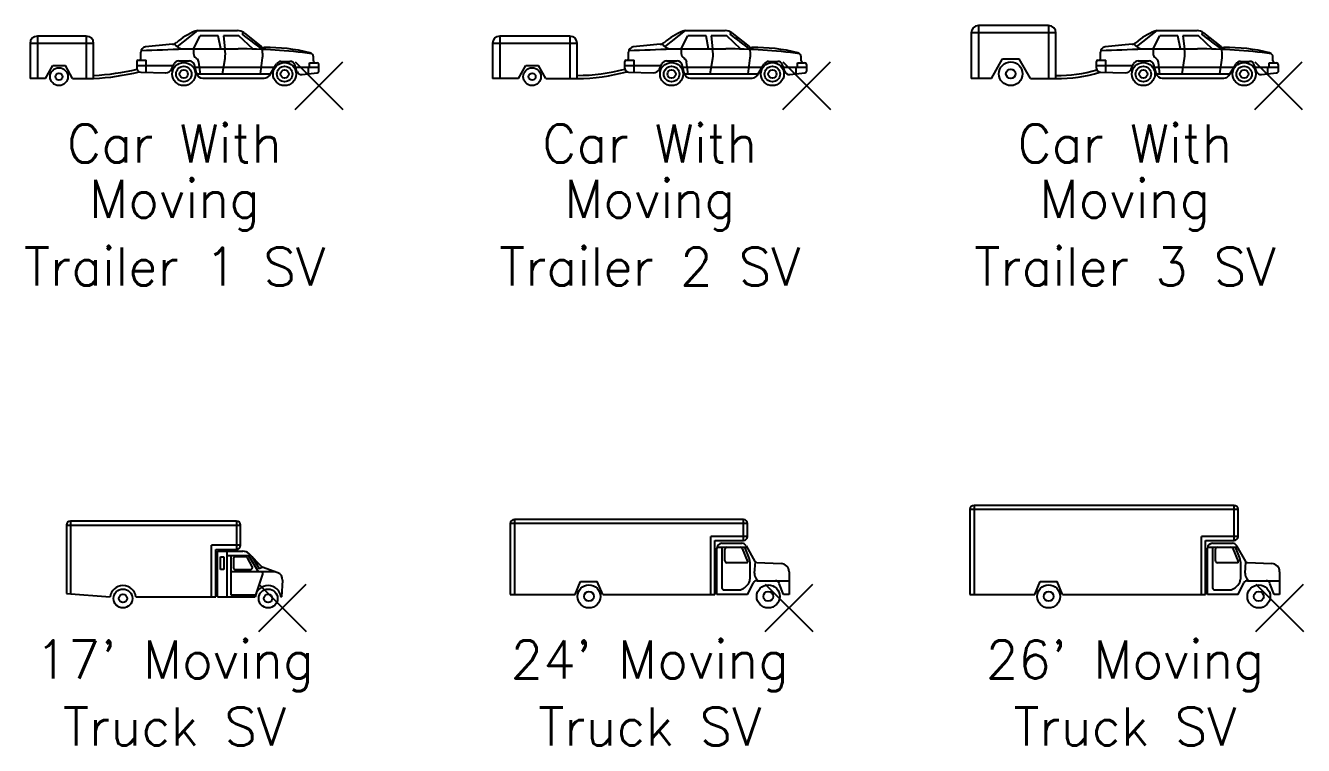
# Model space of a CAD drawing. Header units: inches. Extents: x -184 to 2940, y -1931 to 93.
# Drawn here: x -169 to 1279, y -748 to 68 of the extents above; entities that cross this region are included whole.
import ezdxf
from ezdxf.enums import TextEntityAlignment as Align

# ---------------------------------------------------------------- set-up
doc = ezdxf.new("R2010")
doc.units = ezdxf.units.IN
doc.header["$MEASUREMENT"] = 0
doc.layers.add('Block origin', color=7, linetype='Continuous')
doc.layers.add('Text', color=6, linetype='Continuous')
doc.styles.add('ATTR', font='romans.shx', dxfattribs={"width": 0.8, "height": 1.114828})
doc.styles.add('blk_label', font='romans.shx')

# ---------------------------------------------------------------- blocks, each defined once
blk = doc.blocks.new('Car With Moving Trailor 1 SV')
at = {"linetype": 'Continuous'}
for p, q in [((-160.7, 44.1), (-137.3, 62.3)), ((-137.3, 62.3), (-92.3, 62.3)), ((-84.9, 59.7), (-65.3, 44.2)), ((-255.3, 47.7), (-327.3, 47.7)), ((-327.3, 47.7), (-327.3, 8)), ((-263.6, 56), (-318.9, 56)), ((-318.9, 56), (-318.9, 8)), ((-263.6, 56), (-263.6, 8)), ((-255.3, 8), (-255.3, 47.7)), ((-142.1, 41.5), (-134.5, 56.4)), ((-114, 56.4), (-134.5, 56.4)), ((-111.1, 41.5), (-114, 56.4)), ((-108.2, 56.4), (-106.6, 41.5)), ((-90.6, 56.4), (-108.2, 56.4)), ((-74.6, 41.3), (-90.6, 56.4)), ((-201.7, 30.3), (-201.7, 37.9)), ((-153.7, 41.5), (-91.7, 41.5)), ((-142.1, 41.5), (-142.1, 36.3)), ((-139.4, 31.3), (-138.6, 30.8)), ((-109.3, 13.4), (-106.4, 30.7)), ((-106.6, 41.5), (-106.6, 41.4)), ((-66.3, 13.4), (-64, 31.3)), ((-64, 39.6), (-64.2, 40.9)), ((-6.3, 28.1), (-6.3, 32.2)), ((-309.8, 8), (-301.5, 22.6)), ((-301.5, 22.6), (-287.2, 22.6)), ((-279, 8), (-287.2, 22.6)), ((-206.1, 19.7), (-206.1, 27.4)), ((-165.2, 22.3), (-206.1, 22.3)), ((-204.7, 28.9), (-195.6, 28.9)), ((-201.8, 15.2), (-173.6, 14.6)), ((-195.6, 15.1), (-195.6, 28.9)), ((-166.9, 18.7), (-164.1, 24.6)), ((-158.9, 27.9), (-146.6, 27.9)), ((-138.7, 13.9), (-141.1, 23.5)), ((-140.4, 20.8), (-50.5, 20.8)), ((-134.3, 12.8), (-136, 26.5)), ((-56.2, 11.5), (-48.1, 24.7)), ((-43.2, 27.4), (-32.9, 27.4)), ((-24.9, 16), (-27.5, 23.6)), ((-26.6, 20.8), (0, 20.8)), ((-11.9, 13.3), (-11.9, 20.8)), ((-10.6, 20.8), (-10.6, 25.7)), ((-10.6, 25.7), (-2.4, 25.7)), ((0, 16.8), (0, 23.3)), ((-309.8, 8), (-327.3, 8)), ((-279, 8), (-255.3, 8)), ((-138.5, 13.4), (-55.1, 13.4)), ((-131.6, 8.4), (-61.9, 8.4)), ((-19.2, 12.5), (-2.1, 14.4))]:
    blk.add_line(p, q, dxfattribs=at)
for centre, radius in [((-294.5, 10.1), 10.1), ((-153.1, 13.1), 13.1), ((-153.1, 13.1), 8.8), ((-153.1, 13.1), 4.74), ((-38.9, 13.1), 13.1), ((-38.9, 13.1), 8.8), ((-38.9, 13.1), 4.74), ((-294.5, 10.1), 4.05)]:
    blk.add_circle(centre, radius, dxfattribs=at)
for centre, radius, start, end in [((-110.3, -11.1), 78.7, 112.3215, 130.6426), ((-137.3, 54.9), 7.44, 90, 112.3215), ((-92.3, 50.4), 11.9, 51.5482, 90), ((-76.5, 56.6), 10.3, 157.8274, 172.024), ((-564.2, -592.7), 807.2, 51.7238, 53.7313), ((-318.9, 47.7), 8.33, 90, 180), ((-263.6, 47.7), 8.33, 0, 90), ((-195.8, 37.9), 5.95, 97.0511, 180), ((-118.7, -585.3), 633.9, 94.2643, 97.0511), ((-166.4, 54.3), 7.44, 274.2643, 310.6426), ((-153.7, 52.5), 11, 207.1288, 270), ((-62.1, 48.2), 5.2, 231.5482, 271.1945), ((-203.2, 30.3), 1.49, 270, 0), ((-554, 10823.4), 10789.3, 271.87287, 272.12889), ((-136.1, 36.3), 5.95, 180, 236.8324), ((-141.9, 25.8), 5.95, 6.9279, 56.8324), ((-135.8, 35.6), 29.8, 350.5056, 11.277), ((-91.7, -605.2), 646.8, 82.5701, 90), ((-67.6, 44), 4.53, 317.5214, 349.0874), ((-93.5, 35.2), 29.8, 352.4607, 8.4978), ((-57.9, -153.1), 196.2, 75.9473, 91.1945), ((-11.5, 32.2), 5.2, 0, 75.9473), ((-271.8, 300.9), 289.9, 273.2661, 283.1163), ((-271.8, 300.9), 293.4, 273.2271, 283.4635), ((-204.7, 27.4), 1.49, 90, 180), ((-201.7, 19.7), 4.46, 180, 268.6109), ((-173.5, 21.9), 7.31, 268.6109, 334.4435), ((-158.9, 22.2), 5.72, 90, 154.4435), ((-146.6, 22.2), 5.72, 14.0418, 90), ((-43.2, 21.7), 5.72, 90, 148.278), ((-32.9, 21.7), 5.72, 19.4475, 90), ((-19.8, 17.8), 5.36, 199.4475, 276.3861), ((-3.9, 28.1), 2.38, 180, 270), ((-2.4, 23.3), 2.38, 0, 90), ((-2.4, 16.8), 2.38, 276.3861, 0), ((-131.6, 15.7), 7.31, 194.0418, 270), ((-61.9, 15.1), 6.71, 270, 328.278)]:
    blk.add_arc(centre, radius, start, end, dxfattribs=at)
at = {"style": 'ATTR', "width": 0.8, "flags": 9}
blk.add_attdef('ESTCODE', (0, 0), '', height=0.0672, dxfattribs=at)
blk = doc.blocks.new('Car With Moving Trailor 2 SV')
at = {"linetype": 'Continuous'}
for p, q in [((-160.7, 44.1), (-137.3, 62.3)), ((-137.3, 62.3), (-92.3, 62.3)), ((-84.9, 59.7), (-65.3, 44.2)), ((-259.9, 47.7), (-355.9, 47.7)), ((-355.9, 47.7), (-355.9, 8)), ((-268.3, 56), (-347.6, 56)), ((-347.6, 56), (-347.6, 8)), ((-268.3, 56), (-268.3, 8)), ((-259.9, 8), (-259.9, 47.7)), ((-142.1, 41.5), (-134.5, 56.4)), ((-114, 56.4), (-134.5, 56.4)), ((-111.1, 41.5), (-114, 56.4)), ((-90.6, 56.4), (-108.2, 56.4)), ((-108.2, 56.4), (-106.6, 41.5)), ((-74.6, 41.3), (-90.6, 56.4)), ((-201.7, 30.3), (-201.7, 37.9)), ((-153.7, 41.5), (-91.7, 41.5)), ((-142.1, 41.5), (-142.1, 36.3)), ((-139.4, 31.3), (-138.6, 30.8)), ((-109.3, 13.4), (-106.4, 30.7)), ((-106.6, 41.5), (-106.6, 41.4)), ((-66.3, 13.4), (-64, 31.3)), ((-64, 39.6), (-64.2, 40.9)), ((-6.3, 28.1), (-6.3, 32.2)), ((-326.4, 8), (-318.2, 22.6)), ((-318.2, 22.6), (-303.9, 22.6)), ((-295.6, 8), (-303.9, 22.6)), ((-206.1, 19.7), (-206.1, 27.4)), ((-165.2, 22.3), (-206.1, 22.3)), ((-204.7, 28.9), (-195.6, 28.9)), ((-201.8, 15.2), (-173.6, 14.6)), ((-195.6, 15.1), (-195.6, 28.9)), ((-166.9, 18.7), (-164.1, 24.6)), ((-158.9, 27.9), (-146.6, 27.9)), ((-138.7, 13.9), (-141.1, 23.5)), ((-140.4, 20.8), (-50.5, 20.8)), ((-134.3, 12.8), (-136, 26.5)), ((-56.2, 11.5), (-48.1, 24.7)), ((-43.2, 27.4), (-32.9, 27.4)), ((-24.9, 16), (-27.5, 23.6)), ((-26.6, 20.8), (0, 20.8)), ((-11.9, 13.3), (-11.9, 20.8)), ((-10.6, 20.8), (-10.6, 25.7)), ((-10.6, 25.7), (-2.4, 25.7)), ((0, 16.8), (0, 23.3)), ((-326.4, 8), (-355.9, 8)), ((-295.6, 8), (-259.9, 8)), ((-138.5, 13.4), (-55.1, 13.4)), ((-131.6, 8.4), (-61.9, 8.4)), ((-19.2, 12.5), (-2.1, 14.4))]:
    blk.add_line(p, q, dxfattribs=at)
for centre, radius in [((-311.1, 10.1), 10.1), ((-153.1, 13.1), 13.1), ((-153.1, 13.1), 8.8), ((-153.1, 13.1), 4.74), ((-38.9, 13.1), 13.1), ((-38.9, 13.1), 8.8), ((-38.9, 13.1), 4.74), ((-311.1, 10.1), 4.05)]:
    blk.add_circle(centre, radius, dxfattribs=at)
for centre, radius, start, end in [((-110.3, -11.1), 78.7, 112.3215, 130.6426), ((-137.3, 54.9), 7.44, 90, 112.3215), ((-92.3, 50.4), 11.9, 51.5482, 90), ((-76.5, 56.6), 10.3, 157.8274, 172.024), ((-564.2, -592.7), 807.2, 51.7238, 53.7313), ((-347.6, 47.7), 8.33, 90, 180), ((-268.3, 47.7), 8.33, 0, 90), ((-195.8, 37.9), 5.95, 97.0511, 180), ((-118.7, -585.3), 633.9, 94.2643, 97.0511), ((-166.4, 54.3), 7.44, 274.2643, 310.6426), ((-153.7, 52.5), 11, 207.1288, 270), ((-62.1, 48.2), 5.2, 231.5482, 271.1945), ((-203.2, 30.3), 1.49, 270, 0), ((-554, 10823.4), 10789.3, 271.87287, 272.12889), ((-136.1, 36.3), 5.95, 180, 236.8324), ((-141.9, 25.8), 5.95, 6.9279, 56.8324), ((-135.8, 35.6), 29.8, 350.5056, 11.277), ((-91.7, -605.2), 646.8, 82.5701, 90), ((-67.6, 44), 4.53, 317.5214, 349.0874), ((-93.5, 35.2), 29.8, 352.4607, 8.4978), ((-57.9, -153.1), 196.2, 75.9473, 91.1945), ((-11.5, 32.2), 5.2, 0, 75.9473), ((-260.6, 219.7), 208.2, 270.177, 285.187), ((-260.6, 219.7), 211.7, 270.174, 285.5586), ((-204.7, 27.4), 1.49, 90, 180), ((-201.7, 19.7), 4.46, 180, 268.6109), ((-173.5, 21.9), 7.31, 268.6109, 334.4435), ((-158.9, 22.2), 5.72, 90, 154.4435), ((-146.6, 22.2), 5.72, 14.0418, 90), ((-43.2, 21.7), 5.72, 90, 148.278), ((-32.9, 21.7), 5.72, 19.4475, 90), ((-19.8, 17.8), 5.36, 199.4475, 276.3861), ((-3.9, 28.1), 2.38, 180, 270), ((-2.4, 23.3), 2.38, 0, 90), ((-2.4, 16.8), 2.38, 276.3861, 0), ((-131.6, 15.7), 7.31, 194.0418, 270), ((-61.9, 15.1), 6.71, 270, 328.278)]:
    blk.add_arc(centre, radius, start, end, dxfattribs=at)
at = {"style": 'ATTR', "width": 0.8, "flags": 9}
blk.add_attdef('ESTCODE', (0, 0), '', height=0.0729, dxfattribs=at)
blk = doc.blocks.new('Car With Moving Trailor 3 SV')
at = {"linetype": 'Continuous'}
for p, q in [((-348.1, 59.7), (-348.1, 8)), ((-252.1, 59.7), (-348.1, 59.7)), ((-339.8, 68), (-339.8, 8)), ((-260.4, 68), (-339.8, 68)), ((-260.4, 68), (-260.4, 8)), ((-252.1, 8), (-252.1, 59.7)), ((-160.7, 44.1), (-137.3, 62.3)), ((-137.3, 62.3), (-92.3, 62.3)), ((-84.9, 59.7), (-65.3, 44.2)), ((-142.1, 41.5), (-134.5, 56.4)), ((-114, 56.4), (-134.5, 56.4)), ((-111.1, 41.5), (-114, 56.4)), ((-90.6, 56.4), (-108.2, 56.4)), ((-108.2, 56.4), (-106.6, 41.5)), ((-74.6, 41.3), (-90.6, 56.4)), ((-325.2, 8), (-312.7, 30.2)), ((-312.7, 30.2), (-293.7, 30.2)), ((-281.1, 8), (-293.7, 30.2)), ((-201.7, 30.3), (-201.7, 37.9)), ((-153.7, 41.5), (-91.7, 41.5)), ((-142.1, 41.5), (-142.1, 36.3)), ((-139.4, 31.3), (-138.6, 30.8)), ((-109.3, 13.4), (-106.4, 30.7)), ((-106.6, 41.5), (-106.6, 41.4)), ((-66.3, 13.4), (-64, 31.3)), ((-64, 39.6), (-64.2, 40.9)), ((-6.3, 28.1), (-6.3, 32.2)), ((-206.1, 19.7), (-206.1, 27.4)), ((-165.2, 22.3), (-206.1, 22.3)), ((-204.7, 28.9), (-195.6, 28.9)), ((-201.8, 15.2), (-173.6, 14.6)), ((-195.6, 15.1), (-195.6, 28.9)), ((-166.9, 18.7), (-164.1, 24.6)), ((-158.9, 27.9), (-146.6, 27.9)), ((-138.7, 13.9), (-141.1, 23.5)), ((-140.4, 20.8), (-50.5, 20.8)), ((-134.3, 12.8), (-136, 26.5)), ((-56.2, 11.5), (-48.1, 24.7)), ((-43.2, 27.4), (-32.9, 27.4)), ((-24.9, 16), (-27.5, 23.6)), ((-26.6, 20.8), (0, 20.8)), ((-11.9, 13.3), (-11.9, 20.8)), ((-10.6, 25.7), (-2.4, 25.7)), ((-10.6, 20.8), (-10.6, 25.7)), ((0, 16.8), (0, 23.3)), ((-325.2, 8), (-348.1, 8)), ((-281.1, 8), (-252.1, 8)), ((-138.5, 13.4), (-55.1, 13.4)), ((-131.6, 8.4), (-61.9, 8.4)), ((-19.2, 12.5), (-2.1, 14.4))]:
    blk.add_line(p, q, dxfattribs=at)
for centre, radius in [((-303.3, 13.4), 13.4), ((-303.3, 13.4), 5.39), ((-153.1, 13.1), 13.1), ((-153.1, 13.1), 8.8), ((-153.1, 13.1), 4.74), ((-38.9, 13.1), 13.1), ((-38.9, 13.1), 8.8), ((-38.9, 13.1), 4.74)]:
    blk.add_circle(centre, radius, dxfattribs=at)
for centre, radius, start, end in [((-339.8, 59.7), 8.33, 90, 180), ((-260.4, 59.7), 8.33, 0, 90), ((-110.3, -11.1), 78.7, 112.3215, 130.6426), ((-137.3, 54.9), 7.44, 90, 112.3215), ((-92.3, 50.4), 11.9, 51.5482, 90), ((-76.5, 56.6), 10.3, 157.8274, 172.024), ((-564.2, -592.7), 807.2, 51.7238, 53.7313), ((-195.8, 37.9), 5.95, 97.0511, 180), ((-118.7, -585.3), 633.9, 94.2643, 97.0511), ((-166.4, 54.3), 7.44, 274.2643, 310.6426), ((-153.7, 52.5), 11, 207.1288, 270), ((-62.1, 48.2), 5.2, 231.5482, 271.1945), ((-203.2, 30.3), 1.49, 270, 0), ((-554, 10823.4), 10789.3, 271.87287, 272.12889), ((-136.1, 36.3), 5.95, 180, 236.8324), ((-141.9, 25.8), 5.95, 6.9279, 56.8324), ((-135.8, 35.6), 29.8, 350.5056, 11.277), ((-91.7, -605.2), 646.8, 82.5701, 90), ((-67.6, 44), 4.53, 317.5214, 349.0874), ((-93.5, 35.2), 29.8, 352.4607, 8.4978), ((-57.9, -153.1), 196.2, 75.9473, 91.1945), ((-11.5, 32.2), 5.2, 0, 75.9473), ((-249, 161.3), 149.8, 268.8225, 286.7922), ((-249, 161.3), 153.3, 268.8494, 287.7426), ((-204.7, 27.4), 1.49, 90, 180), ((-201.7, 19.7), 4.46, 180, 268.6109), ((-173.5, 21.9), 7.31, 268.6109, 334.4435), ((-158.9, 22.2), 5.72, 90, 154.4435), ((-146.6, 22.2), 5.72, 14.0418, 90), ((-43.2, 21.7), 5.72, 90, 148.278), ((-32.9, 21.7), 5.72, 19.4475, 90), ((-19.8, 17.8), 5.36, 199.4475, 276.3861), ((-3.9, 28.1), 2.38, 180, 270), ((-2.4, 23.3), 2.38, 0, 90), ((-2.4, 16.8), 2.38, 276.3861, 0), ((-131.6, 15.7), 7.31, 194.0418, 270), ((-61.9, 15.1), 6.71, 270, 328.278)]:
    blk.add_arc(centre, radius, start, end, dxfattribs=at)
at = {"style": 'ATTR', "width": 0.8, "flags": 9}
blk.add_attdef('ESTCODE', (0, 0), '', height=0.0715, dxfattribs=at)
blk = doc.blocks.new("17' Moving Truck SV")
at = {"linetype": 'Continuous'}
for p, q in [((-244.7, 93.8), (-47.4, 93.8)), ((-244.7, 93.8), (-244.7, 16.5)), ((-52.1, 98.4), (-240.1, 98.4)), ((-240.1, 98.4), (-240.1, 16)), ((-52.1, 98.4), (-52.1, 66.2)), ((-47.4, 70.9), (-47.4, 93.8)), ((-80.4, 12.4), (-80.4, 70.9)), ((-47.4, 70.9), (-80.4, 70.9)), ((-75.7, 12.4), (-75.7, 66.2)), ((-75.7, 66.2), (-52.1, 66.2)), ((-73.7, 64.3), (-44.8, 64.3)), ((-73.7, 12.4), (-73.7, 64.3)), ((-70.4, 57.9), (-66.4, 57.9)), ((-70.4, 43.4), (-70.4, 57.9)), ((-66.4, 57.9), (-66.4, 43.4)), ((-63.1, 64.3), (-63.1, 12.4)), ((-35.8, 59.1), (-63.1, 59.1)), ((-58.5, 59.1), (-58.5, 15)), ((-23.1, 46.1), (-38.2, 61.5)), ((-27.2, 40.9), (-38, 59.1)), ((-34.8, 58.1), (-26.3, 44.8)), ((-55.7, 55.5), (-55.7, 45.8)), ((-41.6, 57.9), (-53.4, 57.9)), ((-53.4, 43.5), (-36.2, 43.5)), ((-34.2, 46.9), (-39.6, 56.7)), ((-26.3, 44.8), (-23.1, 46.1)), ((-5.4, 39.7), (-23.1, 46.1)), ((-66.4, 43.4), (-70.4, 43.4)), ((-8.5, 40.9), (-58.5, 40.9)), ((-22.5, 38.3), (-30.2, 15.4)), ((0, 31.5), (-1.3, 12.4)), ((-244.7, 16.5), (-195.3, 12.4)), ((-58.5, 15), (-30.4, 15)), ((-166.1, 12.4), (-75.7, 12.4)), ((-73.7, 12.4), (-30.9, 12.4)), ((-1.8, 12.4), (-1.3, 12.4))]:
    blk.add_line(p, q, dxfattribs=at)
for centre, radius in [((-180.7, 10.7), 10.7), ((-180.7, 10.7), 4.73), ((-16.3, 10.7), 10.7), ((-16.3, 10.7), 4.73)]:
    blk.add_circle(centre, radius, dxfattribs=at)
for centre, radius, start, end in [((-240.1, 93.8), 4.64, 90, 180), ((-52.1, 93.8), 4.64, 0, 90), ((-52.1, 70.9), 4.64, 270, 0), ((-44.8, 55), 9.28, 44.1895, 90), ((-53.4, 55.5), 2.32, 90, 180), ((-53.4, 45.8), 2.32, 180, 270), ((-41.6, 55.5), 2.32, 29.006, 90), ((-36.2, 45.8), 2.32, 270, 29.006), ((-24.3, 38.9), 1.93, 341.3048, 90), ((-8.1, 32.1), 8.12, 356.0916, 70.4344), ((-180.7, 10.7), 14.7, 6.5193, 173.4807), ((-16.3, 10.7), 14.7, 6.5193, 173.4807)]:
    blk.add_arc(centre, radius, start, end, dxfattribs=at)
at = {"style": 'ATTR', "width": 0.8, "flags": 9}
blk.add_attdef('ESTCODE', (0, 0), '', height=0.0516, dxfattribs=at)
blk = doc.blocks.new("24' Moving Truck SV")
at = {"linetype": 'Continuous'}
for p, q in [((-47.1, 95.5), (-315.9, 95.5)), ((-315.9, 95.5), (-315.9, 15.2)), ((-51.7, 100.2), (-311.2, 100.2)), ((-311.2, 100.2), (-311.2, 15.2)), ((-51.7, 76.4), (-51.7, 100.2)), ((-47.1, 81), (-47.1, 95.5)), ((-47.1, 81), (-88.5, 81)), ((-88.5, 15.2), (-88.5, 81)), ((-83.9, 76.4), (-51.7, 76.4)), ((-83.9, 15.2), (-83.9, 76.4)), ((-76.1, 73.2), (-53.5, 73.2)), ((-81.7, 68.7), (-47.8, 68.7)), ((-81.7, 15.2), (-81.7, 67.6)), ((-76, 68.7), (-76, 22.7)), ((-72.7, 53.4), (-72.7, 66.4)), ((-53, 67.2), (-47, 52.4)), ((-50.4, 68.7), (-45.1, 55.7)), ((-48.7, 70.4), (-38.6, 52.7)), ((-47.8, 51.1), (-70.4, 51.1)), ((-44.4, 52.2), (-44.4, 32.6)), ((-39, 39.3), (-38.2, 52.2)), ((-36.7, 51.5), (-8.8, 50.2)), ((-242.3, 15.2), (-236.1, 29.8)), ((-236.1, 29.8), (-217.2, 29.8)), ((-211.1, 15.2), (-217.2, 29.8)), ((-35.4, 30.8), (-37.1, 33)), ((-36.3, 30.8), (0, 30.8)), ((0, 41), (0, 15.2)), ((-315.9, 15.2), (-242.3, 15.2)), ((-211.1, 15.2), (-83.9, 15.2)), ((-47.1, 15.2), (-81.7, 15.2)), ((-73.7, 20.4), (-56.7, 20.4)), ((-50.4, 22.9), (-47.4, 25.8)), ((-47.1, 15.2), (-40.4, 28.3)), ((-6.2, 15.2), (-11.1, 27.8)), ((0, 15.2), (-6.2, 15.2))]:
    blk.add_line(p, q, dxfattribs=at)
for centre, radius in [((-226.7, 13), 13), ((-226.7, 13), 5.55), ((-23.6, 13), 13), ((-23.6, 13), 5.55)]:
    blk.add_circle(centre, radius, dxfattribs=at)
for centre, radius, start, end in [((-311.2, 95.5), 4.64, 90, 180), ((-51.7, 95.5), 4.64, 0, 90), ((-76.1, 67.6), 5.57, 90, 180), ((-53.5, 67.6), 5.57, 29.8458, 90), ((-51.7, 81), 4.64, 270, 0), ((-70.4, 66.4), 2.32, 90, 180), ((-55.2, 66.4), 2.32, 22.2313, 90), ((-70.4, 53.4), 2.32, 180, 270), ((-47.8, 52.1), 0.928, 270, 22.2313), ((-53.7, 52.2), 9.28, 0, 22.2313), ((-36.6, 53.8), 2.32, 209.8458, 267.3097), ((-9.3, 41), 9.28, 0, 87.3097), ((-53.7, 32.6), 9.28, 312.7761, 0), ((-36.3, 26.2), 4.64, 90, 152.9092), ((-29.8, 38.7), 9.28, 176.3737, 217.8865), ((-15.4, 26.2), 4.64, 21.1267, 90), ((-73.7, 22.7), 2.32, 180, 270), ((-56.7, 29.7), 9.28, 270, 312.7761)]:
    blk.add_arc(centre, radius, start, end, dxfattribs=at)
at = {"style": 'ATTR', "width": 0.8, "flags": 9}
blk.add_attdef('ESTCODE', (0, 0), '', height=0.0659, dxfattribs=at)
blk = doc.blocks.new("26' Moving Truck SV")
at = {"linetype": 'Continuous'}
for p, q in [((-51.7, 116.2), (-346.2, 116.2)), ((-346.2, 116.2), (-346.2, 15.2)), ((-51.7, 76.4), (-51.7, 116.2)), ((-47.1, 111.5), (-350.9, 111.5)), ((-350.9, 111.5), (-350.9, 15.2)), ((-47.1, 81), (-47.1, 111.5)), ((-88.5, 15.2), (-88.5, 81)), ((-47.1, 81), (-88.5, 81)), ((-83.9, 15.2), (-83.9, 76.4)), ((-83.9, 76.4), (-51.7, 76.4)), ((-76.1, 73.2), (-53.5, 73.2)), ((-81.7, 68.7), (-47.8, 68.7)), ((-81.7, 15.2), (-81.7, 67.6)), ((-76, 68.7), (-76, 22.7)), ((-72.7, 53.4), (-72.7, 66.4)), ((-53, 67.2), (-47, 52.4)), ((-50.4, 68.7), (-45.1, 55.7)), ((-48.7, 70.4), (-38.6, 52.7)), ((-47.8, 51.1), (-70.4, 51.1)), ((-44.4, 52.2), (-44.4, 32.6)), ((-39, 39.3), (-38.2, 52.2)), ((-36.7, 51.5), (-8.8, 50.2)), ((-277.3, 15.2), (-271.1, 29.8)), ((-271.1, 29.8), (-252.2, 29.8)), ((-246.1, 15.2), (-252.2, 29.8)), ((-35.4, 30.8), (-37.1, 33)), ((-36.3, 30.8), (0, 30.8)), ((0, 41), (0, 15.2)), ((-350.9, 15.2), (-277.3, 15.2)), ((-246.1, 15.2), (-83.9, 15.2)), ((-47.1, 15.2), (-81.7, 15.2)), ((-73.7, 20.4), (-56.7, 20.4)), ((-50.4, 22.9), (-47.4, 25.8)), ((-47.1, 15.2), (-40.4, 28.3)), ((-6.2, 15.2), (-11.1, 27.8)), ((0, 15.2), (-6.2, 15.2))]:
    blk.add_line(p, q, dxfattribs=at)
for centre, radius in [((-261.7, 13), 13), ((-261.7, 13), 5.55), ((-23.6, 13), 13), ((-23.6, 13), 5.55)]:
    blk.add_circle(centre, radius, dxfattribs=at)
for centre, radius, start, end in [((-346.2, 111.5), 4.64, 90, 180), ((-51.7, 111.5), 4.64, 0, 90), ((-76.1, 67.6), 5.57, 90, 180), ((-53.5, 67.6), 5.57, 29.8458, 90), ((-51.7, 81), 4.64, 270, 0), ((-70.4, 66.4), 2.32, 90, 180), ((-55.2, 66.4), 2.32, 22.2313, 90), ((-70.4, 53.4), 2.32, 180, 270), ((-47.8, 52.1), 0.928, 270, 22.2313), ((-53.7, 52.2), 9.28, 0, 22.2313), ((-36.6, 53.8), 2.32, 209.8458, 267.3097), ((-9.3, 41), 9.28, 0, 87.3097), ((-53.7, 32.6), 9.28, 312.7761, 0), ((-36.3, 26.2), 4.64, 90, 152.9092), ((-29.8, 38.7), 9.28, 176.3737, 217.8865), ((-15.4, 26.2), 4.64, 21.1267, 90), ((-73.7, 22.7), 2.32, 180, 270), ((-56.7, 29.7), 9.28, 270, 312.7761)]:
    blk.add_arc(centre, radius, start, end, dxfattribs=at)
at = {"style": 'ATTR', "width": 0.8, "flags": 9}
blk.add_attdef('ESTCODE', (0, 0), '', height=0.0734, dxfattribs=at)

msp = doc.modelspace()

# ---------------------------------------------------------------- linework, layer by layer
at = {"layer": 'Block origin', "color": 1}
for p, q in [((136.5, -26.9), (190.4, 26.9)), ((136.5, 26.9), (190.4, -26.9)), ((689.1, -26.9), (742.9, 26.9)), ((689.1, 26.9), (742.9, -26.9)), ((1223.5, -26.9), (1277.3, 26.9)), ((1223.5, 26.9), (1277.3, -26.9)), ((95.3, -618.7), (149.1, -564.9)), ((95.3, -564.9), (149.1, -618.7)), ((669.1, -618.7), (722.9, -564.9)), ((669.1, -564.9), (722.9, -618.7)), ((1224.8, -618.7), (1278.7, -564.9)), ((1224.8, -564.9), (1278.7, -618.7))]:
    msp.add_line(p, q, dxfattribs=at)

# ---------------------------------------------------------------- block references
for name, p in [('Car With Moving Trailor 1 SV', (163.5, 0)), ('Car With Moving Trailor 2 SV', (716, 0)), ('Car With Moving Trailor 3 SV', (1250.4, 0)), ("26' Moving Truck SV", (1251.7, -591.8)), ("24' Moving Truck SV", (696, -591.8)), ("17' Moving Truck SV", (122.2, -591.8))]:
    msp.add_blockref(name, p)

# ---------------------------------------------------------------- texts
at = {"layer": 'Text', "style": 'blk_label'}
for s, p in [('Car With', (0, -64.6)), ('Car With', (538.3, -64.6)), ('Car With', (1076.5, -64.6)), ('Moving', (0, -134.3)), ('Moving', (538.3, -134.3)), ('Moving', (1076.5, -134.3)), ('Trailer 1 SV', (0, -204.1)), ('Trailer 2 SV', (538.3, -204.1)), ('Trailer 3 SV', (1076.5, -204.1)), ("17' Moving", (0, -656.4)), ("24' Moving", (538.3, -656.4)), ("26' Moving", (1076.5, -656.4)), ('Truck SV', (0, -726.1)), ('Truck SV', (538.3, -726.1)), ('Truck SV', (1076.5, -726.1))]:
    msp.add_text(s, height=43.06, dxfattribs=at).set_placement(p, align=Align.MIDDLE)

doc.saveas('drawing.dxf')
